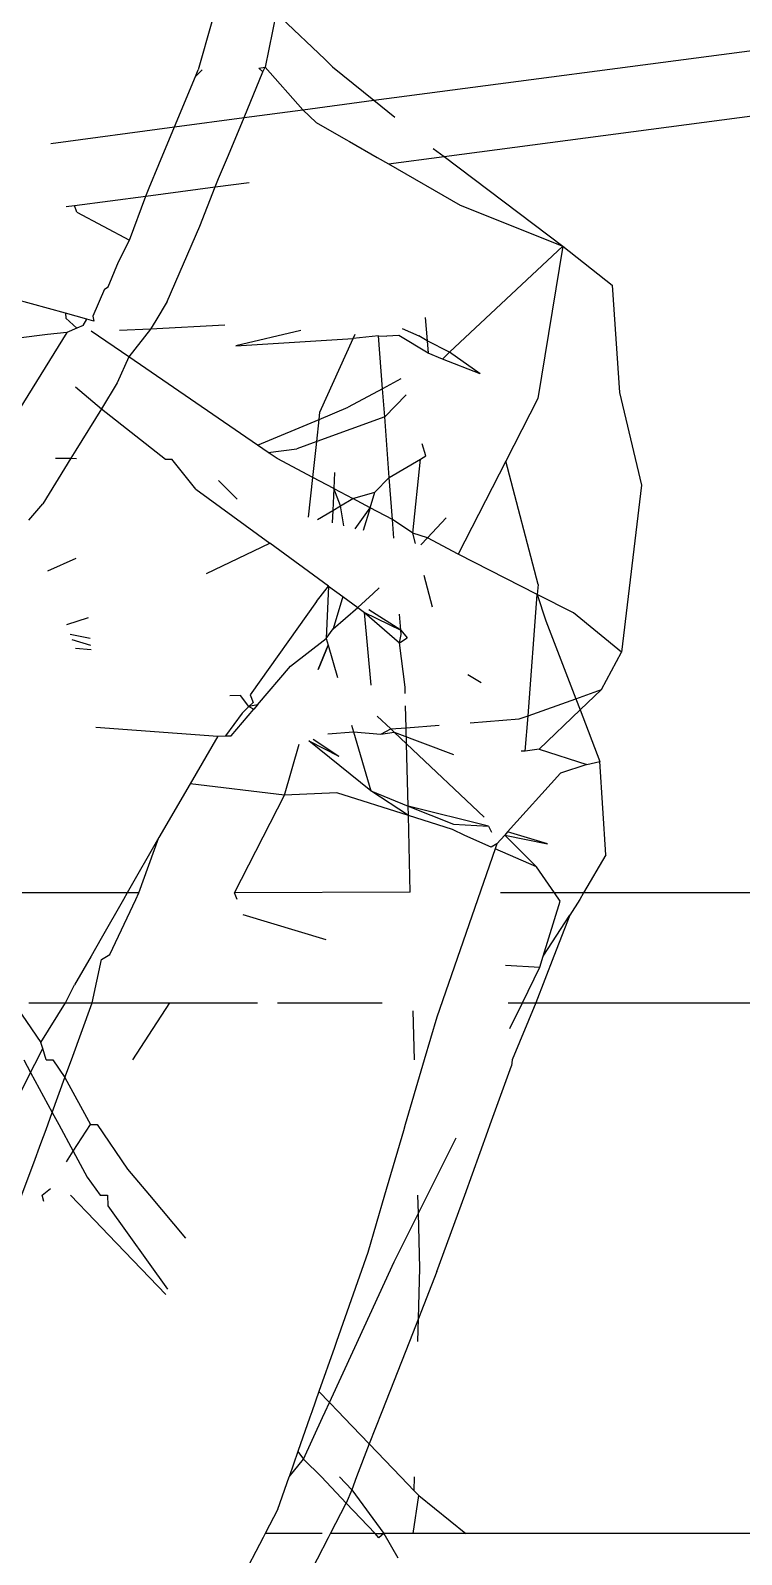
# Model space of a CAD drawing. Header units: inches. Extents: x 3324238 to 135265466, y -1036581 to 20094598.
# Drawn here: x 3354737.4026 to 3354737.5959, y -519086.5789 to -519086.1649 of the extents above; entities that cross this region are included whole.
import ezdxf

# ---------------------------------------------------------------- set-up
doc = ezdxf.new("R2010")
doc.units = ezdxf.units.IN
doc.header["$MEASUREMENT"] = 0

msp = doc.modelspace()

# ---------------------------------------------------------------- linework, layer by layer
for p, q in [((3354737.49596, -519086.18383, 0.00267), (3354739.32348, -519085.94357, 0.00267)), ((3354737.51502, -519086.19914, 0.00267), (3354739.30562, -519085.96176, 0.00267)), ((3354737.46944, -519086.1602, 0.00267), (3354737.46639, -519086.17483, 0.00267)), ((3354737.45188, -519086.16248, 0.00267), (3354737.44821, -519086.17559, 0.00267)), ((3354737.47074, -519086.16143, 0.00267), (3354737.48261, -519086.17269, 0.00267)), ((3354737.48261, -519086.17269, 0.00267), (3354737.48475, -519086.17472, 0.00267)), ((3354737.44179, -519086.19105, 0.00267), (3354737.44746, -519086.17739, 0.00267)), ((3354737.44746, -519086.17739, 0.00267), (3354737.44928, -519086.17555, 0.00267)), ((3354737.44746, -519086.17739, 0.00267), (3354737.44821, -519086.17559, 0.00267)), ((3354737.46067, -519086.18853, 0.00267), (3354737.4658, -519086.17614, 0.00267)), ((3354737.46471, -519086.17508, 0.00267), (3354737.46639, -519086.17483, 0.00267)), ((3354737.46471, -519086.17508, 0.00267), (3354737.4658, -519086.17614, 0.00267)), ((3354737.4658, -519086.17614, 0.00267), (3354737.46639, -519086.17483, 0.00267)), ((3354737.46639, -519086.17483, 0.00267), (3354737.47663, -519086.1864, 0.00267)), ((3354737.48475, -519086.17472, 0.00267), (3354737.49596, -519086.18383, 0.00267)), ((3354737.47663, -519086.1864, 0.00267), (3354737.49596, -519086.18383, 0.00267)), ((3354737.49596, -519086.18383, 0.00267), (3354737.50163, -519086.18844, 0.00267)), ((3354737.44179, -519086.19105, 0.00267), (3354737.46067, -519086.18853, 0.00267)), ((3354737.45641, -519086.19874, 0.00267), (3354737.46067, -519086.18853, 0.00267)), ((3354737.46067, -519086.18853, 0.00267), (3354737.47663, -519086.1864, 0.00267)), ((3354737.47663, -519086.1864, 0.00267), (3354737.48029, -519086.18987, 0.00267)), ((3354737.48029, -519086.18987, 0.00267), (3354737.48834, -519086.19449, 0.00267)), ((3354737.40819, -519086.19553, 0.00267), (3354737.44179, -519086.19105, 0.00267)), ((3354737.43755, -519086.20125, 0.00267), (3354737.44179, -519086.19105, 0.00267)), ((3354737.48834, -519086.19449, 0.00267), (3354737.48932, -519086.19505, 0.00267)), ((3354737.48932, -519086.19505, 0.00267), (3354737.49686, -519086.19938, 0.00267)), ((3354737.51206, -519086.19691, 0.00267), (3354737.51502, -519086.19914, 0.00267)), ((3354737.43491, -519086.20759, 0.00267), (3354737.43755, -519086.20125, 0.00267)), ((3354737.45376, -519086.20509, 0.00267), (3354737.45641, -519086.19874, 0.00267)), ((3354737.49686, -519086.19938, 0.00267), (3354737.49991, -519086.20113, 0.00267)), ((3354737.49991, -519086.20113, 0.00267), (3354737.51502, -519086.19914, 0.00267)), ((3354737.49991, -519086.20113, 0.00267), (3354737.5194, -519086.21231, 0.00267)), ((3354737.51502, -519086.19914, 0.00267), (3354737.54734, -519086.22344, 0.00267)), ((3354737.45282, -519086.20735, 0.00267), (3354737.45376, -519086.20509, 0.00267)), ((3354737.45282, -519086.20735, 0.00267), (3354737.46202, -519086.20613, 0.00267)), ((3354737.41457, -519086.2124, 0.00267), (3354737.43398, -519086.20984, 0.00267)), ((3354737.42955, -519086.22187, 0.00267), (3354737.43398, -519086.20984, 0.00267)), ((3354737.43398, -519086.20984, 0.00267), (3354737.45282, -519086.20735, 0.00267)), ((3354737.43398, -519086.20984, 0.00267), (3354737.43491, -519086.20759, 0.00267)), ((3354737.44861, -519086.21807, 0.00267), (3354737.45282, -519086.20735, 0.00267)), ((3354737.41234, -519086.21269, 0.00267), (3354737.41457, -519086.2124, 0.00267)), ((3354737.41523, -519086.21423, 0.00267), (3354737.41457, -519086.2124, 0.00267)), ((3354737.41523, -519086.21423, 0.00267), (3354737.42955, -519086.22187, 0.00267)), ((3354737.5194, -519086.21231, 0.00267), (3354737.54734, -519086.22344, 0.00267)), ((3354737.43981, -519086.23852, 0.00267), (3354737.44861, -519086.21807, 0.00267)), ((3354737.42656, -519086.22769, 0.00267), (3354737.42955, -519086.22187, 0.00267)), ((3354737.54734, -519086.22344, 0.00267), (3354737.51646, -519086.2523, 0.00267)), ((3354737.54734, -519086.22344, 0.00267), (3354737.5405, -519086.26483, 0.00267)), ((3354737.54734, -519086.22344, 0.00267), (3354737.56069, -519086.23409, 0.00267)), ((3354737.42374, -519086.23448, 0.00267), (3354737.42656, -519086.22769, 0.00267)), ((3354737.41213, -519086.24167, 0.00267), (3354737.38438, -519086.23403, 0.00267)), ((3354737.42273, -519086.23514, 0.00267), (3354737.41954, -519086.24244, 0.00267)), ((3354737.42273, -519086.23514, 0.00267), (3354737.42374, -519086.23448, 0.00267)), ((3354737.56069, -519086.23409, 0.00267), (3354737.56266, -519086.26321, 0.00267)), ((3354737.56069, -519086.23409, 0.00267), (3354737.56266, -519086.26321, 0.00267)), ((3354737.43981, -519086.23852, 0.00267), (3354737.43667, -519086.24362, 0.00267)), ((3354737.41213, -519086.24167, 0.00267), (3354737.41224, -519086.24299, 0.00267)), ((3354737.41794, -519086.24327, 0.00267), (3354737.41213, -519086.24167, 0.00267)), ((3354737.41523, -519086.24577, 0.00267), (3354737.41224, -519086.24299, 0.00267)), ((3354737.41698, -519086.24503, 0.00267), (3354737.41794, -519086.24327, 0.00267)), ((3354737.41986, -519086.2438, 0.00267), (3354737.41794, -519086.24327, 0.00267)), ((3354737.41954, -519086.24244, 0.00267), (3354737.41986, -519086.2438, 0.00267)), ((3354737.43667, -519086.24362, 0.00267), (3354737.43522, -519086.24597, 0.00267)), ((3354737.50992, -519086.24281, 0.00267), (3354737.51044, -519086.24922, 0.00267)), ((3354737.41253, -519086.24692, 0.00267), (3354737.37993, -519086.29933, 0.00267)), ((3354737.40728, -519086.24743, 0.00267), (3354737.39941, -519086.24847, 0.00267)), ((3354737.41253, -519086.24692, 0.00267), (3354737.40728, -519086.24743, 0.00267)), ((3354737.41523, -519086.24577, 0.00267), (3354737.41253, -519086.24692, 0.00267)), ((3354737.41698, -519086.24503, 0.00267), (3354737.41523, -519086.24577, 0.00267)), ((3354737.42934, -519086.25355, 0.00267), (3354737.4191, -519086.24653, 0.00267)), ((3354737.43522, -519086.24597, 0.00267), (3354737.42678, -519086.24641, 0.00267)), ((3354737.43522, -519086.24597, 0.00267), (3354737.42934, -519086.25355, 0.00267)), ((3354737.45549, -519086.24492, 0.00267), (3354737.43522, -519086.24597, 0.00267)), ((3354737.47614, -519086.24634, 0.00267), (3354737.45841, -519086.2505, 0.00267)), ((3354737.49031, -519086.24851, 0.00267), (3354737.49083, -519086.24735, 0.00267)), ((3354737.49717, -519086.24778, 0.00267), (3354737.49031, -519086.24851, 0.00267)), ((3354737.49717, -519086.24778, 0.00267), (3354737.49946, -519086.24794, 0.00267)), ((3354737.49826, -519086.26219, 0.00267), (3354737.49717, -519086.24778, 0.00267)), ((3354737.50272, -519086.24774, 0.00267), (3354737.49946, -519086.24794, 0.00267)), ((3354737.51071, -519086.25257, 0.00267), (3354737.50272, -519086.24774, 0.00267)), ((3354737.50363, -519086.24581, 0.00267), (3354737.50816, -519086.2478, 0.00267)), ((3354737.51044, -519086.24922, 0.00267), (3354737.50816, -519086.2478, 0.00267)), ((3354737.45841, -519086.2505, 0.00267), (3354737.49031, -519086.24851, 0.00267)), ((3354737.48128, -519086.26856, 0.00267), (3354737.49031, -519086.24851, 0.00267)), ((3354737.51646, -519086.2523, 0.00267), (3354737.51044, -519086.24922, 0.00267)), ((3354737.51044, -519086.24922, 0.00267), (3354737.51071, -519086.25257, 0.00267)), ((3354737.42934, -519086.25355, 0.00267), (3354737.42621, -519086.26061, 0.00267)), ((3354737.46431, -519086.2775, 0.00267), (3354737.42934, -519086.25355, 0.00267)), ((3354737.51459, -519086.25417, 0.00267), (3354737.51071, -519086.25257, 0.00267)), ((3354737.51459, -519086.25417, 0.00267), (3354737.51646, -519086.2523, 0.00267)), ((3354737.52488, -519086.25816, 0.00267), (3354737.51459, -519086.25417, 0.00267)), ((3354737.52488, -519086.25816, 0.00267), (3354737.51646, -519086.2523, 0.00267)), ((3354737.50324, -519086.25948, 0.00267), (3354737.49826, -519086.26219, 0.00267)), ((3354737.41488, -519086.26164, 0.00267), (3354737.4219, -519086.26762, 0.00267)), ((3354737.42621, -519086.26061, 0.00267), (3354737.4219, -519086.26762, 0.00267)), ((3354737.49826, -519086.26219, 0.00267), (3354737.48897, -519086.26724, 0.00267)), ((3354737.4989, -519086.26983, 0.00267), (3354737.49826, -519086.26219, 0.00267)), ((3354737.50469, -519086.26388, 0.00267), (3354737.4989, -519086.26983, 0.00267)), ((3354737.56266, -519086.26321, 0.00267), (3354737.5687, -519086.28837, 0.00267)), ((3354737.56266, -519086.26321, 0.00267), (3354737.5687, -519086.28837, 0.00267)), ((3354737.4219, -519086.26762, 0.00267), (3354737.41497, -519086.27888, 0.00267)), ((3354737.4219, -519086.26762, 0.00267), (3354737.43933, -519086.28135, 0.00267)), ((3354737.48107, -519086.27053, 0.00267), (3354737.48897, -519086.26724, 0.00267)), ((3354737.48107, -519086.27053, 0.00267), (3354737.48128, -519086.26856, 0.00267)), ((3354737.5405, -519086.26483, 0.00267), (3354737.53178, -519086.28188, 0.00267)), ((3354737.46431, -519086.2775, 0.00267), (3354737.48107, -519086.27053, 0.00267)), ((3354737.4989, -519086.26983, 0.00267), (3354737.48042, -519086.27653, 0.00267)), ((3354737.48042, -519086.27653, 0.00267), (3354737.48107, -519086.27053, 0.00267)), ((3354737.5001, -519086.28628, 0.00267), (3354737.4989, -519086.26983, 0.00267)), ((3354737.48042, -519086.27653, 0.00267), (3354737.47498, -519086.2785, 0.00267)), ((3354737.47936, -519086.28629, 0.00267), (3354737.48042, -519086.27653, 0.00267)), ((3354737.4136, -519086.2811, 0.00267), (3354737.40597, -519086.2935, 0.00267)), ((3354737.40945, -519086.28106, 0.00267), (3354737.4136, -519086.2811, 0.00267)), ((3354737.41497, -519086.27888, 0.00267), (3354737.4136, -519086.2811, 0.00267)), ((3354737.4136, -519086.2811, 0.00267), (3354737.41514, -519086.28111, 0.00267)), ((3354737.46724, -519086.27951, 0.00267), (3354737.46431, -519086.2775, 0.00267)), ((3354737.46724, -519086.27951, 0.00267), (3354737.47498, -519086.2785, 0.00267)), ((3354737.46969, -519086.28119, 0.00267), (3354737.46724, -519086.27951, 0.00267)), ((3354737.50861, -519086.28129, 0.00267), (3354737.5101, -519086.28041, 0.00267)), ((3354737.5101, -519086.28041, 0.00267), (3354737.50904, -519086.27716, 0.00267)), ((3354737.43933, -519086.28135, 0.00267), (3354737.441, -519086.28137, 0.00267)), ((3354737.44754, -519086.28946, 0.00267), (3354737.441, -519086.28137, 0.00267)), ((3354737.47936, -519086.28629, 0.00267), (3354737.46969, -519086.28119, 0.00267)), ((3354737.48529, -519086.28497, 0.00267), (3354737.48507, -519086.28931, 0.00267)), ((3354737.5001, -519086.28628, 0.00267), (3354737.50861, -519086.28129, 0.00267)), ((3354737.50652, -519086.30139, 0.00267), (3354737.50861, -519086.28129, 0.00267)), ((3354737.53178, -519086.28188, 0.00267), (3354737.51886, -519086.30715, 0.00267)), ((3354737.54058, -519086.3154, 0.00267), (3354737.53178, -519086.28188, 0.00267)), ((3354737.45377, -519086.28713, 0.00267), (3354737.45876, -519086.29224, 0.00267)), ((3354737.47819, -519086.29706, 0.00267), (3354737.47936, -519086.28629, 0.00267)), ((3354737.48507, -519086.28931, 0.00267), (3354737.47936, -519086.28629, 0.00267)), ((3354737.48507, -519086.28931, 0.00267), (3354737.48476, -519086.29528, 0.00267)), ((3354737.48685, -519086.29405, 0.00267), (3354737.48507, -519086.28931, 0.00267)), ((3354737.48507, -519086.28931, 0.00267), (3354737.49026, -519086.29205, 0.00267)), ((3354737.49623, -519086.29025, 0.00267), (3354737.5001, -519086.28628, 0.00267)), ((3354737.50097, -519086.2977, 0.00267), (3354737.5001, -519086.28628, 0.00267)), ((3354737.5687, -519086.28837, 0.00267), (3354737.56327, -519086.33378, 0.00267)), ((3354737.40217, -519086.29787, 0.00267), (3354737.40597, -519086.2935, 0.00267)), ((3354737.44754, -519086.28946, 0.00267), (3354737.46769, -519086.30417, 0.00267)), ((3354737.48685, -519086.29405, 0.00267), (3354737.49026, -519086.29205, 0.00267)), ((3354737.49026, -519086.29205, 0.00267), (3354737.49623, -519086.29025, 0.00267)), ((3354737.49493, -519086.29451, 0.00267), (3354737.49026, -519086.29205, 0.00267)), ((3354737.49493, -519086.29451, 0.00267), (3354737.49623, -519086.29025, 0.00267)), ((3354737.48067, -519086.29768, 0.00267), (3354737.48476, -519086.29528, 0.00267)), ((3354737.48476, -519086.29528, 0.00267), (3354737.48459, -519086.29865, 0.00267)), ((3354737.48476, -519086.29528, 0.00267), (3354737.48685, -519086.29405, 0.00267)), ((3354737.48778, -519086.29944, 0.00267), (3354737.48685, -519086.29405, 0.00267)), ((3354737.49091, -519086.30022, 0.00267), (3354737.49493, -519086.29451, 0.00267)), ((3354737.49493, -519086.29451, 0.00267), (3354737.49303, -519086.30074, 0.00267)), ((3354737.50097, -519086.2977, 0.00267), (3354737.49493, -519086.29451, 0.00267)), ((3354737.51051, -519086.30274, 0.00267), (3354737.51563, -519086.29729, 0.00267)), ((3354737.50136, -519086.30281, 0.00267), (3354737.50097, -519086.2977, 0.00267)), ((3354737.50652, -519086.30139, 0.00267), (3354737.50097, -519086.2977, 0.00267)), ((3354737.50729, -519086.30428, 0.00267), (3354737.50652, -519086.30139, 0.00267)), ((3354737.51051, -519086.30274, 0.00267), (3354737.50652, -519086.30139, 0.00267)), ((3354737.45047, -519086.31238, 0.00267), (3354737.46769, -519086.30417, 0.00267)), ((3354737.48363, -519086.31581, 0.00267), (3354737.46769, -519086.30417, 0.00267)), ((3354737.50873, -519086.30464, 0.00267), (3354737.51051, -519086.30274, 0.00267)), ((3354737.51886, -519086.30715, 0.00267), (3354737.51051, -519086.30274, 0.00267)), ((3354737.415, -519086.30834, 0.00267), (3354737.40722, -519086.31179, 0.00267)), ((3354737.54037, -519086.31811, 0.00267), (3354737.51886, -519086.30715, 0.00267)), ((3354737.51192, -519086.32152, 0.00267), (3354737.50961, -519086.3129, 0.00267)), ((3354737.48038, -519086.31996, 0.00267), (3354737.48363, -519086.31581, 0.00267)), ((3354737.48363, -519086.31581, 0.00267), (3354737.483, -519086.33006, 0.00267)), ((3354737.48363, -519086.31581, 0.00267), (3354737.48756, -519086.31868, 0.00267)), ((3354737.49159, -519086.32162, 0.00267), (3354737.49574, -519086.31784, 0.00267)), ((3354737.49574, -519086.31784, 0.00267), (3354737.49735, -519086.31631, 0.00267)), ((3354737.53785, -519086.35103, 0.00267), (3354737.54037, -519086.31811, 0.00267)), ((3354737.54058, -519086.3154, 0.00267), (3354737.54037, -519086.31811, 0.00267)), ((3354737.54037, -519086.31811, 0.00267), (3354737.5427, -519086.32521, 0.00267)), ((3354737.55018, -519086.3231, 0.00267), (3354737.54037, -519086.31811, 0.00267)), ((3354737.48038, -519086.31996, 0.00267), (3354737.46232, -519086.34538, 0.00267)), ((3354737.48756, -519086.31868, 0.00267), (3354737.48491, -519086.32738, 0.00267)), ((3354737.48491, -519086.32738, 0.00267), (3354737.49159, -519086.32162, 0.00267)), ((3354737.48756, -519086.31868, 0.00267), (3354737.49159, -519086.32162, 0.00267)), ((3354737.49159, -519086.32162, 0.00267), (3354737.49343, -519086.32296, 0.00267)), ((3354737.50326, -519086.32783, 0.00267), (3354737.49461, -519086.32222, 0.00267)), ((3354737.41247, -519086.32624, 0.00267), (3354737.41843, -519086.32433, 0.00267)), ((3354737.49343, -519086.32296, 0.00267), (3354737.50326, -519086.32783, 0.00267)), ((3354737.49343, -519086.32296, 0.00267), (3354737.50291, -519086.33126, 0.00267)), ((3354737.49523, -519086.34277, 0.00267), (3354737.49343, -519086.32296, 0.00267)), ((3354737.50326, -519086.32783, 0.00267), (3354737.50293, -519086.32344, 0.00267)), ((3354737.5427, -519086.32521, 0.00267), (3354737.55082, -519086.3464, 0.00267)), ((3354737.56327, -519086.33378, 0.00267), (3354737.55018, -519086.3231, 0.00267)), ((3354737.41341, -519086.32883, 0.00267), (3354737.41886, -519086.32999, 0.00267)), ((3354737.41901, -519086.33194, 0.00267), (3354737.414, -519086.33044, 0.00267)), ((3354737.47331, -519086.33759, 0.00267), (3354737.483, -519086.33006, 0.00267)), ((3354737.483, -519086.33006, 0.00267), (3354737.48491, -519086.32738, 0.00267)), ((3354737.483, -519086.33006, 0.00267), (3354737.48354, -519086.33189, 0.00267)), ((3354737.50291, -519086.33126, 0.00267), (3354737.50335, -519086.32892, 0.00267)), ((3354737.50291, -519086.33126, 0.00267), (3354737.50496, -519086.32989, 0.00267)), ((3354737.50326, -519086.32783, 0.00267), (3354737.50496, -519086.32989, 0.00267)), ((3354737.50335, -519086.32892, 0.00267), (3354737.50326, -519086.32783, 0.00267)), ((3354737.50335, -519086.32892, 0.00267), (3354737.50326, -519086.32783, 0.00267)), ((3354737.41482, -519086.33272, 0.00267), (3354737.41909, -519086.333, 0.00267)), ((3354737.48082, -519086.33848, 0.00267), (3354737.48354, -519086.33189, 0.00267)), ((3354737.48354, -519086.33189, 0.00267), (3354737.48082, -519086.33848, 0.00267)), ((3354737.48354, -519086.33189, 0.00267), (3354737.48609, -519086.34061, 0.00267)), ((3354737.50444, -519086.34324, 0.00267), (3354737.50291, -519086.33126, 0.00267)), ((3354737.55777, -519086.34392, 0.00267), (3354737.56327, -519086.33378, 0.00267)), ((3354737.46435, -519086.34809, 0.00267), (3354737.47331, -519086.33759, 0.00267)), ((3354737.52149, -519086.33981, 0.00267), (3354737.52508, -519086.34197, 0.00267)), ((3354737.45967, -519086.34551, 0.00267), (3354737.4568, -519086.34566, 0.00267)), ((3354737.46198, -519086.34852, 0.00267), (3354737.45967, -519086.34551, 0.00267)), ((3354737.46232, -519086.34538, 0.00267), (3354737.46313, -519086.34742, 0.00267)), ((3354737.50448, -519086.34496, 0.00267), (3354737.50444, -519086.34324, 0.00267)), ((3354737.53785, -519086.35103, 0.00267), (3354737.55082, -519086.3464, 0.00267)), ((3354737.55082, -519086.3464, 0.00267), (3354737.55777, -519086.34392, 0.00267)), ((3354737.55082, -519086.3464, 0.00267), (3354737.55199, -519086.34946, 0.00267)), ((3354737.55777, -519086.34392, 0.00267), (3354737.55199, -519086.34946, 0.00267)), ((3354737.46014, -519086.3503, 0.00267), (3354737.45559, -519086.35652, 0.00267)), ((3354737.45717, -519086.3565, 0.00267), (3354737.46334, -519086.34927, 0.00267)), ((3354737.46198, -519086.34852, 0.00267), (3354737.46014, -519086.3503, 0.00267)), ((3354737.46313, -519086.34742, 0.00267), (3354737.46198, -519086.34852, 0.00267)), ((3354737.46435, -519086.34809, 0.00267), (3354737.46198, -519086.34852, 0.00267)), ((3354737.46198, -519086.34852, 0.00267), (3354737.46334, -519086.34927, 0.00267)), ((3354737.46435, -519086.34809, 0.00267), (3354737.46334, -519086.34927, 0.00267)), ((3354737.49685, -519086.35111, 0.00267), (3354737.50057, -519086.35463, 0.00267)), ((3354737.50472, -519086.35431, 0.00267), (3354737.50457, -519086.34832, 0.00267)), ((3354737.5354, -519086.3519, 0.00267), (3354737.53785, -519086.35103, 0.00267)), ((3354737.53711, -519086.36065, 0.00267), (3354737.53785, -519086.35103, 0.00267)), ((3354737.55199, -519086.34946, 0.00267), (3354737.54086, -519086.36012, 0.00267)), ((3354737.55199, -519086.34946, 0.00267), (3354737.55734, -519086.36343, 0.00267)), ((3354737.42036, -519086.35411, 0.00267), (3354737.45359, -519086.35654, 0.00267)), ((3354737.48347, -519086.35598, 0.00267), (3354737.49042, -519086.35543, 0.00267)), ((3354737.48989, -519086.35364, 0.00267), (3354737.49042, -519086.35543, 0.00267)), ((3354737.49042, -519086.35543, 0.00267), (3354737.49785, -519086.35607, 0.00267)), ((3354737.49042, -519086.35543, 0.00267), (3354737.49511, -519086.37147, 0.00267)), ((3354737.49785, -519086.35607, 0.00267), (3354737.50057, -519086.35463, 0.00267)), ((3354737.49785, -519086.35607, 0.00267), (3354737.50149, -519086.3555, 0.00267)), ((3354737.50057, -519086.35463, 0.00267), (3354737.50472, -519086.35431, 0.00267)), ((3354737.50057, -519086.35463, 0.00267), (3354737.50149, -519086.3555, 0.00267)), ((3354737.50149, -519086.3555, 0.00267), (3354737.50483, -519086.35866, 0.00267)), ((3354737.50149, -519086.3555, 0.00267), (3354737.51757, -519086.36154, 0.00267)), ((3354737.50472, -519086.35431, 0.00267), (3354737.5137, -519086.3536, 0.00267)), ((3354737.50483, -519086.35866, 0.00267), (3354737.50472, -519086.35431, 0.00267)), ((3354737.52208, -519086.35295, 0.00267), (3354737.5354, -519086.3519, 0.00267)), ((3354737.45359, -519086.35654, 0.00267), (3354737.44607, -519086.36952, 0.00267)), ((3354737.45359, -519086.35654, 0.00267), (3354737.45559, -519086.35652, 0.00267)), ((3354737.45559, -519086.35652, 0.00267), (3354737.45717, -519086.3565, 0.00267)), ((3354737.4717, -519086.37264, 0.00267), (3354737.47565, -519086.3588, 0.00267)), ((3354737.49511, -519086.37147, 0.00267), (3354737.47829, -519086.35784, 0.00267)), ((3354737.47829, -519086.35784, 0.00267), (3354737.48646, -519086.36202, 0.00267)), ((3354737.47947, -519086.35741, 0.00267), (3354737.48646, -519086.36202, 0.00267)), ((3354737.50526, -519086.37556, 0.00267), (3354737.50483, -519086.35866, 0.00267)), ((3354737.50483, -519086.35866, 0.00267), (3354737.5259, -519086.37861, 0.00267)), ((3354737.53711, -519086.36065, 0.00267), (3354737.53598, -519086.36068, 0.00267)), ((3354737.54086, -519086.36012, 0.00267), (3354737.53711, -519086.36065, 0.00267)), ((3354737.54086, -519086.36012, 0.00267), (3354737.55384, -519086.36426, 0.00267)), ((3354737.55384, -519086.36426, 0.00267), (3354737.55734, -519086.36343, 0.00267)), ((3354737.55901, -519086.38885, 0.00267), (3354737.55734, -519086.36343, 0.00267)), ((3354737.54669, -519086.36664, 0.00267), (3354737.53229, -519086.38262, 0.00267)), ((3354737.55384, -519086.36426, 0.00267), (3354737.54669, -519086.36664, 0.00267)), ((3354737.44607, -519086.36952, 0.00267), (3354737.43755, -519086.38409, 0.00267)), ((3354737.4717, -519086.37264, 0.00267), (3354737.44607, -519086.36952, 0.00267)), ((3354737.48586, -519086.37201, 0.00267), (3354737.4717, -519086.37264, 0.00267)), ((3354737.50532, -519086.37818, 0.00267), (3354737.48586, -519086.37201, 0.00267)), ((3354737.49511, -519086.37147, 0.00267), (3354737.50526, -519086.37556, 0.00267)), ((3354737.50532, -519086.37818, 0.00267), (3354737.49511, -519086.37147, 0.00267)), ((3354737.45803, -519086.39918, 0.00267), (3354737.4717, -519086.37264, 0.00267)), ((3354737.50526, -519086.37556, 0.00267), (3354737.51755, -519086.38051, 0.00267)), ((3354737.5271, -519086.38106, 0.00267), (3354737.50526, -519086.37556, 0.00267)), ((3354737.50532, -519086.37818, 0.00267), (3354737.50526, -519086.37556, 0.00267)), ((3354737.50585, -519086.39901, 0.00267), (3354737.50532, -519086.37818, 0.00267)), ((3354737.51732, -519086.38198, 0.00267), (3354737.50532, -519086.37818, 0.00267)), ((3354737.43755, -519086.38409, 0.00267), (3354737.42892, -519086.39917, 0.00267)), ((3354737.4321, -519086.39918, 0.00267), (3354737.43755, -519086.38409, 0.00267)), ((3354737.52066, -519086.38356, 0.00267), (3354737.51732, -519086.38198, 0.00267)), ((3354737.51755, -519086.38051, 0.00267), (3354737.5271, -519086.38106, 0.00267)), ((3354737.52784, -519086.3867, 0.00267), (3354737.52066, -519086.38356, 0.00267)), ((3354737.5271, -519086.38106, 0.00267), (3354737.52788, -519086.38267, 0.00267)), ((3354737.53155, -519086.38344, 0.00267), (3354737.52941, -519086.38582, 0.00267)), ((3354737.53229, -519086.38262, 0.00267), (3354737.53155, -519086.38344, 0.00267)), ((3354737.53155, -519086.38344, 0.00267), (3354737.54311, -519086.38586, 0.00267)), ((3354737.53155, -519086.38344, 0.00267), (3354737.54011, -519086.39206, 0.00267)), ((3354737.54311, -519086.38586, 0.00267), (3354737.53229, -519086.38262, 0.00267)), ((3354737.52894, -519086.38718, 0.00267), (3354737.51305, -519086.43289, 0.00267)), ((3354737.52941, -519086.38582, 0.00267), (3354737.52784, -519086.3867, 0.00267)), ((3354737.52941, -519086.38582, 0.00267), (3354737.52894, -519086.38718, 0.00267)), ((3354737.54011, -519086.39206, 0.00267), (3354737.52894, -519086.38718, 0.00267)), ((3354737.54506, -519086.39918, 0.00267), (3354737.54011, -519086.39206, 0.00267)), ((3354737.55901, -519086.38885, 0.00267), (3354737.55293, -519086.39918, 0.00267)), ((3354737.42151, -519086.39917, 0.00267), (3354737.39312, -519086.39917, 0.00267)), ((3354737.42892, -519086.39917, 0.00267), (3354737.42151, -519086.39917, 0.00267)), ((3354737.42788, -519086.40099, 0.00267), (3354737.42182, -519086.41157, 0.00267)), ((3354737.4242, -519086.41594, 0.00267), (3354737.43124, -519086.40099, 0.00267)), ((3354737.42892, -519086.39917, 0.00267), (3354737.42788, -519086.40099, 0.00267)), ((3354737.4321, -519086.39918, 0.00267), (3354737.42892, -519086.39917, 0.00267)), ((3354737.43124, -519086.40099, 0.00267), (3354737.4321, -519086.39918, 0.00267)), ((3354737.50585, -519086.39901, 0.00267), (3354737.45803, -519086.39918, 0.00267)), ((3354737.45876, -519086.40098, 0.00267), (3354737.45803, -519086.39918, 0.00267)), ((3354737.54506, -519086.39918, 0.00267), (3354737.53035, -519086.39918, 0.00267)), ((3354737.54661, -519086.40141, 0.00267), (3354737.54506, -519086.39918, 0.00267)), ((3354737.55293, -519086.39918, 0.00267), (3354737.54506, -519086.39918, 0.00267)), ((3354737.55189, -519086.40095, 0.00267), (3354737.54921, -519086.4052, 0.00267)), ((3354737.55293, -519086.39918, 0.00267), (3354737.55189, -519086.40095, 0.00267)), ((3354739.30928, -519086.3993, 0.00267), (3354737.55293, -519086.39918, 0.00267)), ((3354737.46038, -519086.40499, 0.00267), (3354737.48294, -519086.41184, 0.00267)), ((3354737.542, -519086.41637, 0.00267), (3354737.54661, -519086.40141, 0.00267)), ((3354737.542, -519086.41637, 0.00267), (3354737.54921, -519086.4052, 0.00267)), ((3354737.54921, -519086.4052, 0.00267), (3354737.5449, -519086.41637, 0.00267)), ((3354737.42182, -519086.41157, 0.00267), (3354737.41908, -519086.41636, 0.00267)), ((3354737.41908, -519086.41636, 0.00267), (3354737.41461, -519086.42416, 0.00267)), ((3354737.41942, -519086.42904, 0.00267), (3354737.42196, -519086.41725, 0.00267)), ((3354737.42196, -519086.41725, 0.00267), (3354737.4242, -519086.41594, 0.00267)), ((3354737.5449, -519086.41637, 0.00267), (3354737.54, -519086.42905, 0.00267)), ((3354737.54109, -519086.41931, 0.00267), (3354737.542, -519086.41637, 0.00267)), ((3354737.53173, -519086.41884, 0.00267), (3354737.54109, -519086.41931, 0.00267)), ((3354737.53634, -519086.42905, 0.00267), (3354737.54109, -519086.41931, 0.00267)), ((3354737.41217, -519086.42904, 0.00267), (3354737.41461, -519086.42416, 0.00267)), ((3354737.39765, -519086.42842, 0.00267), (3354737.40547, -519086.43983, 0.00267)), ((3354737.40219, -519086.42904, 0.00267), (3354737.41217, -519086.42904, 0.00267)), ((3354737.40547, -519086.43983, 0.00267), (3354737.41217, -519086.42904, 0.00267)), ((3354737.41217, -519086.42904, 0.00267), (3354737.41942, -519086.42904, 0.00267)), ((3354737.41378, -519086.44449, 0.00267), (3354737.41942, -519086.42904, 0.00267)), ((3354737.41942, -519086.42904, 0.00267), (3354737.42226, -519086.42904, 0.00267)), ((3354737.42226, -519086.42904, 0.00267), (3354737.44052, -519086.42904, 0.00267)), ((3354737.43478, -519086.43781, 0.00267), (3354737.44052, -519086.42904, 0.00267)), ((3354737.44052, -519086.42904, 0.00267), (3354737.46434, -519086.42904, 0.00267)), ((3354737.46974, -519086.42904, 0.00267), (3354737.49824, -519086.42904, 0.00267)), ((3354737.53245, -519086.42905, 0.00267), (3354737.53634, -519086.42905, 0.00267)), ((3354737.53294, -519086.43602, 0.00267), (3354737.53634, -519086.42905, 0.00267)), ((3354737.54, -519086.42905, 0.00267), (3354737.53353, -519086.4445, 0.00267)), ((3354737.53634, -519086.42905, 0.00267), (3354737.54, -519086.42905, 0.00267)), ((3354737.54, -519086.42905, 0.00267), (3354739.33405, -519086.42916, 0.00267)), ((3354737.507, -519086.4445, 0.00267), (3354737.50667, -519086.43123, 0.00267)), ((3354737.51305, -519086.43289, 0.00267), (3354737.50964, -519086.4445, 0.00267)), ((3354737.43044, -519086.44449, 0.00267), (3354737.43478, -519086.43781, 0.00267)), ((3354737.40384, -519086.44565, 0.00267), (3354737.40596, -519086.44143, 0.00267)), ((3354737.40596, -519086.44143, 0.00267), (3354737.40547, -519086.43983, 0.00267)), ((3354737.40689, -519086.44449, 0.00267), (3354737.40596, -519086.44143, 0.00267)), ((3354737.4008, -519086.44449, 0.00267), (3354737.40268, -519086.44797, 0.00267)), ((3354737.40268, -519086.44797, 0.00267), (3354737.40384, -519086.44565, 0.00267)), ((3354737.40689, -519086.44449, 0.00267), (3354737.40866, -519086.44449, 0.00267)), ((3354737.40866, -519086.44449, 0.00267), (3354737.412, -519086.44936, 0.00267)), ((3354737.412, -519086.44936, 0.00267), (3354737.41378, -519086.44449, 0.00267)), ((3354737.50917, -519086.44609, 0.00267), (3354737.50447, -519086.46212, 0.00267)), ((3354737.50964, -519086.4445, 0.00267), (3354737.50917, -519086.44609, 0.00267)), ((3354737.52759, -519086.46212, 0.00267), (3354737.53338, -519086.44619, 0.00267)), ((3354737.53353, -519086.4445, 0.00267), (3354737.53338, -519086.44619, 0.00267)), ((3354737.39637, -519086.46056, 0.00267), (3354737.40268, -519086.44797, 0.00267)), ((3354737.40268, -519086.44797, 0.00267), (3354737.40855, -519086.45882, 0.00267)), ((3354737.40855, -519086.45882, 0.00267), (3354737.412, -519086.44936, 0.00267)), ((3354737.412, -519086.44936, 0.00267), (3354737.41897, -519086.46212, 0.00267)), ((3354737.40688, -519086.4634, 0.00267), (3354737.40855, -519086.45882, 0.00267)), ((3354737.40855, -519086.45882, 0.00267), (3354737.41033, -519086.46212, 0.00267)), ((3354737.41033, -519086.46212, 0.00267), (3354737.41425, -519086.46937, 0.00267)), ((3354737.41425, -519086.46937, 0.00267), (3354737.41897, -519086.46212, 0.00267)), ((3354737.41897, -519086.46212, 0.00267), (3354737.42075, -519086.46212, 0.00267)), ((3354737.42075, -519086.46212, 0.00267), (3354737.42903, -519086.47419, 0.00267)), ((3354737.50447, -519086.46212, 0.00267), (3354737.50397, -519086.46383, 0.00267)), ((3354737.52693, -519086.46393, 0.00267), (3354737.52759, -519086.46212, 0.00267)), ((3354737.40356, -519086.47248, 0.00267), (3354737.40548, -519086.46721, 0.00267)), ((3354737.40548, -519086.46721, 0.00267), (3354737.40688, -519086.4634, 0.00267)), ((3354737.50397, -519086.46383, 0.00267), (3354737.49885, -519086.48125, 0.00267)), ((3354737.51054, -519086.48125, 0.00267), (3354737.51831, -519086.4657, 0.00267)), ((3354737.52064, -519086.48125, 0.00267), (3354737.52693, -519086.46393, 0.00267)), ((3354737.41238, -519086.47224, 0.00267), (3354737.41425, -519086.46937, 0.00267)), ((3354737.41425, -519086.46937, 0.00267), (3354737.41802, -519086.47636, 0.00267)), ((3354737.38001, -519086.53475, 0.00267), (3354737.40356, -519086.47248, 0.00267)), ((3354737.42903, -519086.47419, 0.00267), (3354737.43493, -519086.48125, 0.00267)), ((3354737.40577, -519086.48124, 0.00267), (3354737.40807, -519086.47943, 0.00267)), ((3354737.41802, -519086.47636, 0.00267), (3354737.42153, -519086.48124, 0.00267)), ((3354737.40622, -519086.483, 0.00267), (3354737.40577, -519086.48124, 0.00267)), ((3354737.41354, -519086.48124, 0.00267), (3354737.42015, -519086.48814, 0.00267)), ((3354737.42153, -519086.48124, 0.00267), (3354737.42359, -519086.48124, 0.00267)), ((3354737.42359, -519086.48124, 0.00267), (3354737.42366, -519086.48422, 0.00267)), ((3354737.43493, -519086.48125, 0.00267), (3354737.44473, -519086.49296, 0.00267)), ((3354737.49885, -519086.48125, 0.00267), (3354737.49428, -519086.49682, 0.00267)), ((3354737.50806, -519086.4862, 0.00267), (3354737.50794, -519086.48125, 0.00267)), ((3354737.50806, -519086.4862, 0.00267), (3354737.51054, -519086.48125, 0.00267)), ((3354737.51308, -519086.50206, 0.00267), (3354737.52064, -519086.48125, 0.00267)), ((3354737.42366, -519086.48422, 0.00267), (3354737.43989, -519086.50684, 0.00267)), ((3354737.50144, -519086.49943, 0.00267), (3354737.50806, -519086.4862, 0.00267)), ((3354737.50844, -519086.50112, 0.00267), (3354737.50806, -519086.4862, 0.00267)), ((3354737.42015, -519086.48814, 0.00267), (3354737.42386, -519086.49202, 0.00267)), ((3354737.42386, -519086.49202, 0.00267), (3354737.4394, -519086.50825, 0.00267)), ((3354737.49428, -519086.49682, 0.00267), (3354737.48579, -519086.52103, 0.00267)), ((3354737.49074, -519086.52268, 0.00267), (3354737.50144, -519086.49943, 0.00267)), ((3354737.50809, -519086.51477, 0.00267), (3354737.50844, -519086.50112, 0.00267)), ((3354737.51308, -519086.50206, 0.00267), (3354737.50809, -519086.51477, 0.00267)), ((3354737.50809, -519086.51477, 0.00267), (3354737.50563, -519086.52103, 0.00267)), ((3354737.50793, -519086.52103, 0.00267), (3354737.50809, -519086.51477, 0.00267)), ((3354737.48579, -519086.52103, 0.00267), (3354737.48522, -519086.52266, 0.00267)), ((3354737.50563, -519086.52103, 0.00267), (3354737.49813, -519086.54016, 0.00267)), ((3354737.48522, -519086.52266, 0.00267), (3354737.48103, -519086.53462, 0.00267)), ((3354737.48389, -519086.53759, 0.00267), (3354737.49074, -519086.52268, 0.00267)), ((3354737.48103, -519086.53462, 0.00267), (3354737.47908, -519086.54016, 0.00267)), ((3354737.48103, -519086.53462, 0.00267), (3354737.48389, -519086.53759, 0.00267)), ((3354737.4827, -519086.54016, 0.00267), (3354737.48389, -519086.53759, 0.00267)), ((3354737.48389, -519086.53759, 0.00267), (3354737.48635, -519086.54016, 0.00267)), ((3354737.47857, -519086.54163, 0.00267), (3354737.47531, -519086.55093, 0.00267)), ((3354737.47679, -519086.55302, 0.00267), (3354737.48202, -519086.54165, 0.00267)), ((3354737.47908, -519086.54016, 0.00267), (3354737.47857, -519086.54163, 0.00267)), ((3354737.48202, -519086.54165, 0.00267), (3354737.4827, -519086.54016, 0.00267)), ((3354737.4878, -519086.54167, 0.00267), (3354737.48635, -519086.54016, 0.00267)), ((3354737.4878, -519086.54167, 0.00267), (3354737.49471, -519086.54887, 0.00267)), ((3354737.49813, -519086.54016, 0.00267), (3354737.49471, -519086.54887, 0.00267)), ((3354737.49471, -519086.54887, 0.00267), (3354737.49121, -519086.55779, 0.00267)), ((3354737.49471, -519086.54887, 0.00267), (3354737.50327, -519086.55779, 0.00267)), ((3354737.47531, -519086.55093, 0.00267), (3354737.4729, -519086.55779, 0.00267)), ((3354737.4729, -519086.55779, 0.00267), (3354737.47679, -519086.55302, 0.00267)), ((3354737.47531, -519086.55093, 0.00267), (3354737.47679, -519086.55302, 0.00267)), ((3354737.47679, -519086.55302, 0.00267), (3354737.48176, -519086.55779, 0.00267)), ((3354737.46982, -519086.56658, 0.00267), (3354737.4729, -519086.55779, 0.00267)), ((3354737.48176, -519086.55779, 0.00267), (3354737.48838, -519086.56499, 0.00267)), ((3354737.48657, -519086.55779, 0.00267), (3354737.48993, -519086.56133, 0.00267)), ((3354737.49121, -519086.55779, 0.00267), (3354737.48993, -519086.56133, 0.00267)), ((3354737.50327, -519086.55779, 0.00267), (3354737.50691, -519086.56158, 0.00267)), ((3354737.50691, -519086.56158, 0.00267), (3354737.507, -519086.55779, 0.00267)), ((3354737.48993, -519086.56133, 0.00267), (3354737.48838, -519086.56499, 0.00267)), ((3354737.48993, -519086.56133, 0.00267), (3354737.49865, -519086.57324, 0.00267)), ((3354737.50815, -519086.56288, 0.00267), (3354737.50691, -519086.56158, 0.00267)), ((3354737.46982, -519086.56658, 0.00267), (3354737.46637, -519086.57324, 0.00267)), ((3354737.48416, -519086.57324, 0.00267), (3354737.48838, -519086.56499, 0.00267)), ((3354737.48838, -519086.56499, 0.00267), (3354737.49628, -519086.57324, 0.00267)), ((3354737.50661, -519086.57324, 0.00267), (3354737.50815, -519086.56288, 0.00267)), ((3354737.50815, -519086.56288, 0.00267), (3354737.52096, -519086.57324, 0.00267)), ((3354737.46584, -519086.57426, 0.00267), (3354737.4598, -519086.58592, 0.00267)), ((3354737.46637, -519086.57324, 0.00267), (3354737.46584, -519086.57426, 0.00267)), ((3354737.48187, -519086.57324, 0.00267), (3354737.46637, -519086.57324, 0.00267)), ((3354737.47766, -519086.58592, 0.00267), (3354737.48361, -519086.57431, 0.00267)), ((3354737.48361, -519086.57431, 0.00267), (3354737.48416, -519086.57324, 0.00267)), ((3354737.49628, -519086.57324, 0.00267), (3354737.48416, -519086.57324, 0.00267)), ((3354737.49733, -519086.57435, 0.00267), (3354737.49628, -519086.57324, 0.00267)), ((3354737.49628, -519086.57324, 0.00267), (3354737.49865, -519086.57324, 0.00267)), ((3354737.49865, -519086.57324, 0.00267), (3354737.49733, -519086.57435, 0.00267)), ((3354737.50661, -519086.57324, 0.00267), (3354737.49865, -519086.57324, 0.00267)), ((3354737.49865, -519086.57324, 0.00267), (3354737.50244, -519086.57979, 0.00267)), ((3354737.52096, -519086.57324, 0.00267), (3354737.50661, -519086.57324, 0.00267)), ((3354739.33404, -519086.57336, 0.00267), (3354737.52096, -519086.57324, 0.00267))]:
    msp.add_line(p, q)

doc.saveas('drawing.dxf')
